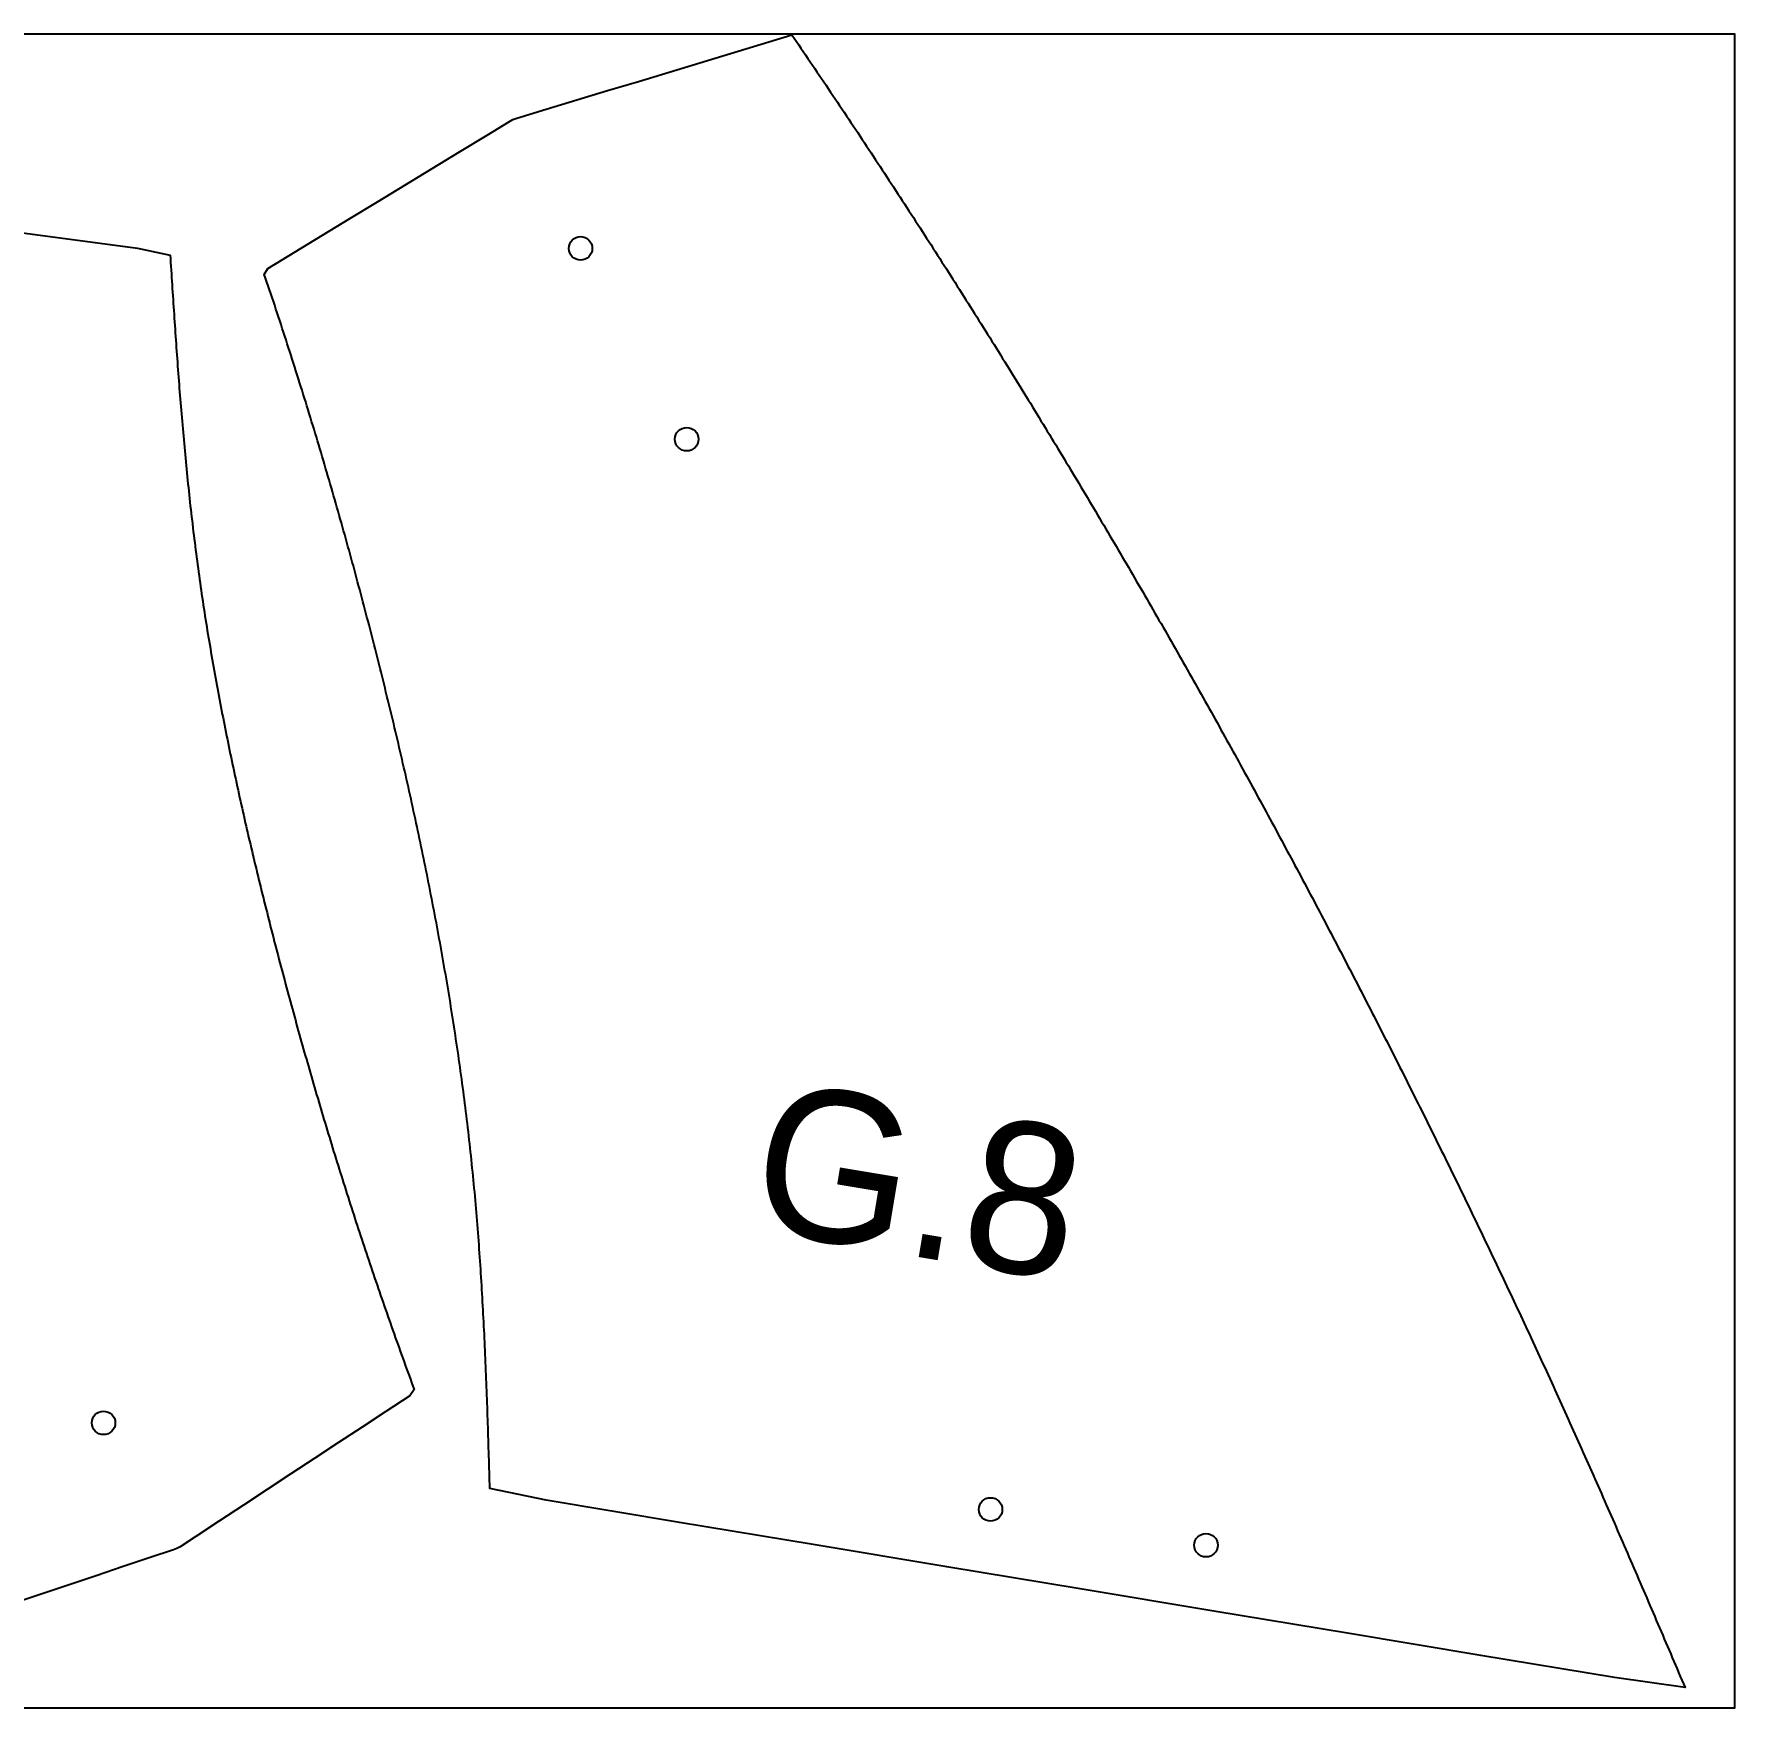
# Model space of a CAD drawing. Extents: x 2 to 322, y 1 to 49.
# Drawn here: x 49.27 to 96, y 2.31 to 48.31 of the extents above; entities that cross this region are included whole.
import ezdxf

# ---------------------------------------------------------------- set-up
doc = ezdxf.new("R2010")
doc.units = 0
doc.layers.get('0').update_dxf_attribs({"linetype": 'CONTINUOUS'})
for name, color, linetype in [('ANNOTATION', 7, 'CONTINUOUS'), ('CUT_SHEET', 1, 'CONTINUOUS'), ('DRILLING', 3, 'CONTINUOUS')]:
    doc.layers.add(name, color=color, linetype=linetype)
doc.styles.add('TW_CEN_MT', font='txt')

# ---------------------------------------------------------------- blocks, each defined once
blk = doc.blocks.new('*U17')
at = {"layer": 'ANNOTATION', "color": 7, "style": 'TW_CEN_MT'}
blk.add_text('G.8', height=4.1481, rotation=350.5773, dxfattribs=at).set_placement((68.819, 15.486))

msp = doc.modelspace()

# ---------------------------------------------------------------- linework, layer by layer
for points in [[(70.0888, 48.2841, 0), (70.1518, 48.1919, 0), (70.2147, 48.0996, 0), (70.2776, 48.0073, 0), (70.3404, 47.9149, 0), (70.4032, 47.8226, 0), (70.466, 47.7302, 0), (70.5287, 47.6377, 0), (70.5914, 47.5453, 0), (70.654, 47.4528, 0), (70.7166, 47.3603, 0), (70.7792, 47.2677, 0), (70.8417, 47.1752, 0), (70.9041, 47.0826, 0), (70.9666, 46.9899, 0), (71.0289, 46.8973, 0), (71.0913, 46.8046, 0), (71.1536, 46.7119, 0), (71.2158, 46.6191, 0), (71.278, 46.5264, 0), (71.3402, 46.4336, 0), (71.4023, 46.3407, 0), (71.4644, 46.2479, 0), (71.5265, 46.155, 0), (71.5885, 46.0621, 0), (71.6504, 45.9691, 0), (71.7123, 45.8762, 0), (71.7742, 45.7832, 0), (71.836, 45.6901, 0), (71.8978, 45.5971, 0), (71.9596, 45.504, 0), (72.0213, 45.4109, 0), (72.0829, 45.3177, 0), (72.1445, 45.2246, 0), (72.2061, 45.1314, 0), (72.2676, 45.0381, 0), (72.3291, 44.9449, 0), (72.3906, 44.8516, 0), (72.452, 44.7583, 0), (72.5133, 44.6649, 0), (72.5746, 44.5716, 0), (72.6359, 44.4782, 0), (72.6971, 44.3848, 0), (72.7583, 44.2913, 0), (72.8195, 44.1978, 0), (72.8806, 44.1043, 0), (72.9416, 44.0108, 0), (73.0026, 43.9172, 0), (73.0636, 43.8236, 0), (73.1245, 43.73, 0), (73.1854, 43.6364, 0), (73.2463, 43.5427, 0), (73.3071, 43.449, 0), (73.3678, 43.3552, 0), (73.4286, 43.2615, 0), (73.4892, 43.1677, 0), (73.5499, 43.0739, 0), (73.6105, 42.98, 0), (73.671, 42.8862, 0), (73.7315, 42.7923, 0), (73.792, 42.6983, 0), (73.8524, 42.6044, 0), (73.9127, 42.5104, 0), (73.9731, 42.4164, 0), (74.0334, 42.3224, 0), (74.0936, 42.2283, 0), (74.1538, 42.1342, 0), (74.214, 42.0401, 0), (74.2741, 41.9459, 0), (74.3342, 41.8517, 0), (74.3942, 41.7575, 0), (74.4542, 41.6633, 0), (74.5141, 41.5691, 0), (74.574, 41.4748, 0), (74.6339, 41.3805, 0), (74.6937, 41.2861, 0), (74.7534, 41.1918, 0), (74.8132, 41.0974, 0), (74.8729, 41.0029, 0), (74.9325, 40.9085, 0), (74.9921, 40.814, 0), (75.0516, 40.7195, 0), (75.1112, 40.625, 0), (75.1706, 40.5304, 0), (75.23, 40.4358, 0), (75.2894, 40.3412, 0), (75.3488, 40.2466, 0), (75.4081, 40.1519, 0), (75.4673, 40.0572, 0), (75.5265, 39.9625, 0), (75.5857, 39.8678, 0), (75.6448, 39.773, 0), (75.7039, 39.6782, 0), (75.7629, 39.5833, 0), (75.8219, 39.4885, 0), (75.8809, 39.3936, 0), (75.9398, 39.2987, 0), (75.9986, 39.2038, 0), (76.0574, 39.1088, 0), (76.1162, 39.0138, 0), (76.1749, 38.9188, 0), (76.2336, 38.8237, 0), (76.2923, 38.7287, 0), (76.3509, 38.6336, 0), (76.4094, 38.5384, 0), (76.4679, 38.4433, 0), (76.5264, 38.3481, 0), (76.5848, 38.2529, 0), (76.6432, 38.1577, 0), (76.7016, 38.0624, 0), (76.7598, 37.9671, 0), (76.8181, 37.8718, 0), (76.8763, 37.7765, 0), (76.9345, 37.6811, 0), (76.9926, 37.5857, 0), (77.0507, 37.4903, 0), (77.1087, 37.3949, 0), (77.1667, 37.2994, 0), (77.2246, 37.2039, 0), (77.2825, 37.1084, 0), (77.3404, 37.0128, 0), (77.3982, 36.9173, 0), (77.456, 36.8217, 0), (77.5137, 36.726, 0), (77.5714, 36.6304, 0), (77.629, 36.5347, 0), (77.6866, 36.439, 0), (77.7442, 36.3432, 0), (77.8017, 36.2475, 0), (77.8591, 36.1517, 0), (77.9166, 36.0559, 0), (77.9739, 35.9601, 0), (78.0313, 35.8642, 0), (78.0886, 35.7683, 0), (78.1458, 35.6724, 0), (78.203, 35.5764, 0), (78.2602, 35.4805, 0), (78.3173, 35.3845, 0), (78.3743, 35.2884, 0), (78.4314, 35.1924, 0), (78.4884, 35.0963, 0), (78.5453, 35.0002, 0), (78.6022, 34.9041, 0), (78.659, 34.808, 0), (78.7158, 34.7118, 0), (78.7726, 34.6156, 0), (78.8293, 34.5193, 0), (78.886, 34.4231, 0), (78.9426, 34.3268, 0), (78.9992, 34.2305, 0), (79.0557, 34.1342, 0), (79.1122, 34.0378, 0), (79.1687, 33.9414, 0), (79.2251, 33.845, 0), (79.2815, 33.7486, 0), (79.3378, 33.6521, 0), (79.3941, 33.5556, 0), (79.4503, 33.4591, 0), (79.5065, 33.3626, 0), (79.5626, 33.266, 0), (79.6187, 33.1694, 0), (79.6748, 33.0728, 0), (79.7308, 32.9762, 0), (79.7867, 32.8795, 0), (79.8427, 32.7828, 0), (79.8986, 32.6861, 0), (79.9544, 32.5894, 0), (80.0102, 32.4926, 0), (80.0659, 32.3958, 0), (80.1216, 32.299, 0), (80.1773, 32.2022, 0), (80.2329, 32.1053, 0), (80.2885, 32.0084, 0), (80.344, 31.9115, 0), (80.3995, 31.8146, 0), (80.4549, 31.7176, 0), (80.5103, 31.6206, 0), (80.5657, 31.5236, 0), (80.621, 31.4265, 0), (80.6762, 31.3295, 0), (80.7315, 31.2324, 0), (80.7866, 31.1353, 0), (80.8418, 31.0381, 0), (80.8969, 30.941, 0), (80.9519, 30.8438, 0), (81.0069, 30.7466, 0), (81.0619, 30.6493, 0), (81.1168, 30.5521, 0), (81.1717, 30.4548, 0), (81.2265, 30.3575, 0), (81.2813, 30.2601, 0), (81.336, 30.1628, 0), (81.3907, 30.0654, 0), (81.4454, 29.968, 0), (81.5, 29.8705, 0), (81.5545, 29.7731, 0), (81.6091, 29.6756, 0), (81.6635, 29.5781, 0), (81.718, 29.4806, 0), (81.7724, 29.383, 0), (81.8267, 29.2854, 0), (81.881, 29.1878, 0), (81.9353, 29.0902, 0), (81.9895, 28.9925, 0), (82.0437, 28.8949, 0), (82.0978, 28.7972, 0), (82.1519, 28.6994, 0), (82.206, 28.6017, 0), (82.26, 28.5039, 0), (82.314, 28.4061, 0), (82.3679, 28.3083, 0), (82.4217, 28.2105, 0), (82.4756, 28.1126, 0), (82.5294, 28.0147, 0), (82.5831, 27.9168, 0), (82.6368, 27.8189, 0), (82.6905, 27.7209, 0), (82.7441, 27.6229, 0), (82.7977, 27.5249, 0), (82.8512, 27.4269, 0), (82.9047, 27.3288, 0), (82.9582, 27.2307, 0), (83.0116, 27.1326, 0), (83.0649, 27.0345, 0), (83.1182, 26.9364, 0), (83.1715, 26.8382, 0), (83.2248, 26.74, 0), (83.278, 26.6418, 0), (83.3311, 26.5435, 0), (83.3842, 26.4453, 0), (83.4373, 26.347, 0), (83.4903, 26.2487, 0), (83.5433, 26.1503, 0), (83.5962, 26.052, 0), (83.6491, 25.9536, 0), (83.702, 25.8552, 0), (83.7548, 25.7568, 0), (83.8075, 25.6583, 0), (83.8603, 25.5599, 0), (83.9129, 25.4614, 0), (83.9656, 25.3629, 0), (84.0182, 25.2643, 0), (84.0707, 25.1658, 0), (84.1232, 25.0672, 0), (84.1757, 24.9686, 0), (84.2281, 24.8699, 0), (84.2805, 24.7713, 0), (84.3329, 24.6726, 0), (84.3852, 24.5739, 0), (84.4374, 24.4752, 0), (84.4897, 24.3765, 0), (84.5418, 24.2777, 0), (84.594, 24.1789, 0), (84.6461, 24.0801, 0), (84.6981, 23.9813, 0), (84.7501, 23.8824, 0), (84.8021, 23.7836, 0), (84.854, 23.6847, 0), (84.9059, 23.5857, 0), (84.9577, 23.4868, 0), (85.0095, 23.3878, 0), (85.0613, 23.2889, 0), (85.113, 23.1898, 0), (85.1647, 23.0908, 0), (85.2163, 22.9918, 0), (85.2679, 22.8927, 0), (85.3194, 22.7936, 0), (85.3709, 22.6945, 0), (85.4224, 22.5953, 0), (85.4738, 22.4962, 0), (85.5252, 22.397, 0), (85.5765, 22.2978, 0), (85.6278, 22.1986, 0), (85.6791, 22.0993, 0), (85.7303, 22.0001, 0), (85.7815, 21.9008, 0), (85.8326, 21.8015, 0), (85.8837, 21.7021, 0), (85.9347, 21.6028, 0), (85.9858, 21.5034, 0), (86.0367, 21.404, 0), (86.0876, 21.3046, 0), (86.1385, 21.2052, 0), (86.1894, 21.1057, 0), (86.2402, 21.0062, 0), (86.2909, 20.9067, 0), (86.3416, 20.8072, 0), (86.3923, 20.7077, 0), (86.4429, 20.6081, 0), (86.4935, 20.5085, 0), (86.5441, 20.4089, 0), (86.5946, 20.3093, 0), (86.6451, 20.2096, 0), (86.6955, 20.1099, 0), (86.7459, 20.0103, 0), (86.7962, 19.9105, 0), (86.8465, 19.8108, 0), (86.8968, 19.7111, 0), (86.947, 19.6113, 0), (86.9972, 19.5115, 0), (87.0473, 19.4117, 0), (87.0974, 19.3118, 0), (87.1475, 19.212, 0), (87.1975, 19.1121, 0), (87.2475, 19.0122, 0), (87.2974, 18.9123, 0), (87.3473, 18.8123, 0), (87.3971, 18.7124, 0), (87.4469, 18.6124, 0), (87.4967, 18.5124, 0), (87.5464, 18.4124, 0), (87.5961, 18.3123, 0), (87.6457, 18.2122, 0), (87.6953, 18.1122, 0), (87.7448, 18.012, 0), (87.7943, 17.9119, 0), (87.8438, 17.8118, 0), (87.8932, 17.7116, 0), (87.9426, 17.6114, 0), (87.9919, 17.5112, 0), (88.0412, 17.4109, 0), (88.0904, 17.3107, 0), (88.1396, 17.2104, 0), (88.1888, 17.1101, 0), (88.2379, 17.0098, 0), (88.287, 16.9094, 0), (88.336, 16.8091, 0), (88.385, 16.7087, 0), (88.4339, 16.6083, 0), (88.4828, 16.5078, 0), (88.5317, 16.4074, 0), (88.5805, 16.3069, 0), (88.6292, 16.2064, 0), (88.6779, 16.1059, 0), (88.7266, 16.0054, 0), (88.7752, 15.9048, 0), (88.8238, 15.8042, 0), (88.8723, 15.7036, 0), (88.9208, 15.603, 0), (88.9693, 15.5024, 0), (89.0177, 15.4017, 0), (89.066, 15.301, 0), (89.1143, 15.2003, 0), (89.1626, 15.0996, 0), (89.2108, 14.9988, 0), (89.259, 14.8981, 0), (89.3071, 14.7973, 0), (89.3552, 14.6965, 0), (89.4032, 14.5956, 0), (89.4512, 14.4948, 0), (89.4991, 14.3939, 0), (89.547, 14.293, 0), (89.5949, 14.1921, 0), (89.6427, 14.0911, 0), (89.6904, 13.9901, 0), (89.7381, 13.8891, 0), (89.7858, 13.7881, 0), (89.8334, 13.6871, 0), (89.881, 13.5861, 0), (89.9285, 13.485, 0), (89.976, 13.3839, 0), (90.0234, 13.2828, 0), (90.0708, 13.1816, 0), (90.1181, 13.0805, 0), (90.1654, 12.9793, 0), (90.2126, 12.8781, 0), (90.2598, 12.7768, 0), (90.307, 12.6756, 0), (90.3541, 12.5743, 0), (90.4011, 12.473, 0), (90.4481, 12.3717, 0), (90.4951, 12.2704, 0), (90.542, 12.169, 0), (90.5888, 12.0676, 0), (90.6356, 11.9662, 0), (90.6824, 11.8648, 0), (90.7291, 11.7633, 0), (90.7758, 11.6619, 0), (90.8224, 11.5604, 0), (90.869, 11.4589, 0), (90.9155, 11.3573, 0), (90.9619, 11.2558, 0), (91.0084, 11.1542, 0), (91.0547, 11.0526, 0), (91.101, 10.951, 0), (91.1473, 10.8493, 0), (91.1935, 10.7477, 0), (91.2397, 10.646, 0), (91.2858, 10.5442, 0), (91.3319, 10.4425, 0), (91.3779, 10.3408, 0), (91.4239, 10.239, 0), (91.4698, 10.1372, 0), (91.5157, 10.0354, 0), (91.5615, 9.93351, 0), (91.6073, 9.83164, 0), (91.653, 9.72975, 0), (91.6987, 9.62783, 0), (91.7443, 9.5259, 0), (91.7899, 9.42394, 0), (91.8354, 9.32196, 0), (91.8809, 9.21996, 0), (91.9263, 9.11794, 0), (91.9717, 9.01589, 0), (92.017, 8.91382, 0), (92.0623, 8.81173, 0), (92.1075, 8.70963, 0), (92.1527, 8.6075, 0), (92.1978, 8.50535, 0), (92.2429, 8.40318, 0), (92.288, 8.30099, 0), (92.333, 8.19878, 0), (92.3779, 8.09656, 0), (92.4229, 7.99431, 0), (92.4678, 7.89205, 0), (92.5126, 7.78977, 0), (92.5574, 7.68747, 0), (92.6022, 7.58515, 0), (92.6469, 7.48282, 0), (92.6916, 7.38047, 0), (92.7362, 7.27811, 0), (92.7808, 7.17573, 0), (92.8254, 7.07333, 0), (92.87, 6.97092, 0), (92.9145, 6.86849, 0), (92.9589, 6.76605, 0), (93.0034, 6.66359, 0), (93.0478, 6.56112, 0), (93.0922, 6.45864, 0), (93.1365, 6.35614, 0), (93.1808, 6.25364, 0), (93.2251, 6.15111, 0), (93.2694, 6.04858, 0), (93.3136, 5.94603, 0), (93.3579, 5.84347, 0), (93.402, 5.7409, 0), (93.4462, 5.63832, 0), (93.4903, 5.53573, 0), (93.5345, 5.43313, 0), (93.5785, 5.33052, 0), (93.6226, 5.22789, 0), (93.6667, 5.12526, 0), (93.7107, 5.02262, 0), (93.7547, 4.91997, 0), (93.7987, 4.81732, 0), (93.8426, 4.71465, 0), (93.8866, 4.61197, 0), (93.9305, 4.50929, 0), (93.9744, 4.4066, 0), (94.0183, 4.30391, 0), (94.0622, 4.20121, 0), (94.1061, 4.0985, 0), (94.15, 3.99578, 0), (94.1938, 3.89306, 0), (94.2376, 3.79034, 0), (94.2814, 3.68761, 0), (94.3253, 3.58487, 0), (94.3691, 3.48213, 0), (94.4129, 3.37939, 0), (94.4566, 3.27664, 0), (94.5004, 3.17389, 0), (94.5442, 3.07114, 0), (94.5879, 2.96838, 0), (94.6317, 2.86562, 0), (92.6932, 3.14281, 0), (89.0234, 3.75183, 0), (85.3536, 4.36086, 0), (81.6838, 4.96988, 0), (78.014, 5.5789, 0), (74.3442, 6.18793, 0), (70.6745, 6.79695, 0), (67.0047, 7.40597, 0), (63.3349, 8.015, 0), (61.7907, 8.33574, 0), (61.7876, 8.44749, 0), (61.7844, 8.55923, 0), (61.7811, 8.67098, 0), (61.7779, 8.78273, 0), (61.7746, 8.89447, 0), (61.7714, 9.00621, 0), (61.768, 9.11795, 0), (61.7647, 9.22968, 0), (61.7613, 9.34142, 0), (61.7579, 9.45315, 0), (61.7545, 9.56487, 0), (61.751, 9.6766, 0), (61.7475, 9.78832, 0), (61.7439, 9.90003, 0), (61.7403, 10.0117, 0), (61.7366, 10.1235, 0), (61.7329, 10.2352, 0), (61.7292, 10.3469, 0), (61.7253, 10.4585, 0), (61.7215, 10.5702, 0), (61.7175, 10.6819, 0), (61.7135, 10.7936, 0), (61.7095, 10.9053, 0), (61.7053, 11.0169, 0), (61.7011, 11.1286, 0), (61.6969, 11.2403, 0), (61.6925, 11.3519, 0), (61.6881, 11.4635, 0), (61.6836, 11.5752, 0), (61.6791, 11.6868, 0), (61.6744, 11.7984, 0), (61.6697, 11.91, 0), (61.6648, 12.0216, 0), (61.6599, 12.1332, 0), (61.6549, 12.2448, 0), (61.6498, 12.3564, 0), (61.6446, 12.468, 0), (61.6393, 12.5795, 0), (61.6339, 12.6911, 0), (61.6284, 12.8026, 0), (61.6228, 12.9142, 0), (61.6171, 13.0257, 0), (61.6113, 13.1372, 0), (61.6053, 13.2487, 0), (61.5993, 13.3602, 0), (61.5931, 13.4717, 0), (61.5868, 13.5832, 0), (61.5804, 13.6946, 0), (61.5739, 13.8061, 0), (61.5672, 13.9175, 0), (61.5604, 14.029, 0), (61.5535, 14.1404, 0), (61.5465, 14.2518, 0), (61.5393, 14.3632, 0), (61.5319, 14.4746, 0), (61.5245, 14.586, 0), (61.5169, 14.6973, 0), (61.5091, 14.8087, 0), (61.5012, 14.92, 0), (61.4932, 15.0313, 0), (61.485, 15.1426, 0), (61.4766, 15.2539, 0), (61.4681, 15.3652, 0), (61.4595, 15.4765, 0), (61.4506, 15.5877, 0), (61.4416, 15.6989, 0), (61.4325, 15.8102, 0), (61.4232, 15.9214, 0), (61.4137, 16.0326, 0), (61.404, 16.1437, 0), (61.3942, 16.2549, 0), (61.3841, 16.3661, 0), (61.3739, 16.4772, 0), (61.3636, 16.5883, 0), (61.353, 16.6994, 0), (61.3423, 16.8105, 0), (61.3314, 16.9215, 0), (61.3203, 17.0326, 0), (61.309, 17.1436, 0), (61.2976, 17.2546, 0), (61.286, 17.3656, 0), (61.2742, 17.4766, 0), (61.2622, 17.5876, 0), (61.2501, 17.6986, 0), (61.2378, 17.8095, 0), (61.2253, 17.9204, 0), (61.2127, 18.0313, 0), (61.1999, 18.1422, 0), (61.1869, 18.2531, 0), (61.1737, 18.3639, 0), (61.1604, 18.4747, 0), (61.1469, 18.5856, 0), (61.1333, 18.6964, 0), (61.1195, 18.8071, 0), (61.1055, 18.9179, 0), (61.0914, 19.0287, 0), (61.0771, 19.1394, 0), (61.0626, 19.2501, 0), (61.048, 19.3608, 0), (61.0332, 19.4715, 0), (61.0183, 19.5821, 0), (61.0032, 19.6928, 0), (60.9879, 19.8034, 0), (60.9725, 19.914, 0), (60.957, 20.0246, 0), (60.9412, 20.1352, 0), (60.9254, 20.2457, 0), (60.9093, 20.3563, 0), (60.8932, 20.4668, 0), (60.8768, 20.5773, 0), (60.8603, 20.6878, 0), (60.8437, 20.7982, 0), (60.8269, 20.9087, 0), (60.81, 21.0191, 0), (60.7929, 21.1295, 0), (60.7757, 21.2399, 0), (60.7583, 21.3503, 0), (60.7408, 21.4606, 0), (60.7231, 21.571, 0), (60.7053, 21.6813, 0), (60.6874, 21.7916, 0), (60.6693, 21.9018, 0), (60.6511, 22.0121, 0), (60.6327, 22.1223, 0), (60.6142, 22.2326, 0), (60.5955, 22.3428, 0), (60.5767, 22.4529, 0), (60.5578, 22.5631, 0), (60.5387, 22.6733, 0), (60.5195, 22.7834, 0), (60.5002, 22.8935, 0), (60.4807, 23.0036, 0), (60.4611, 23.1136, 0), (60.4414, 23.2237, 0), (60.4215, 23.3337, 0), (60.4015, 23.4437, 0), (60.3814, 23.5537, 0), (60.3611, 23.6637, 0), (60.3407, 23.7736, 0), (60.3202, 23.8835, 0), (60.2995, 23.9935, 0), (60.2788, 24.1033, 0), (60.2579, 24.2132, 0), (60.2368, 24.3231, 0), (60.2157, 24.4329, 0), (60.1944, 24.5427, 0), (60.173, 24.6525, 0), (60.1515, 24.7622, 0), (60.1298, 24.872, 0), (60.1081, 24.9817, 0), (60.0862, 25.0914, 0), (60.0642, 25.2011, 0), (60.0421, 25.3108, 0), (60.0198, 25.4204, 0), (59.9975, 25.53, 0), (59.975, 25.6396, 0), (59.9524, 25.7492, 0), (59.9297, 25.8588, 0), (59.9069, 25.9683, 0), (59.884, 26.0778, 0), (59.861, 26.1873, 0), (59.8378, 26.2968, 0), (59.8146, 26.4062, 0), (59.7912, 26.5157, 0), (59.7677, 26.6251, 0), (59.7441, 26.7345, 0), (59.7204, 26.8438, 0), (59.6966, 26.9532, 0), (59.6727, 27.0625, 0), (59.6487, 27.1718, 0), (59.6246, 27.2811, 0), (59.6004, 27.3903, 0), (59.5761, 27.4996, 0), (59.5517, 27.6088, 0), (59.5271, 27.718, 0), (59.5025, 27.8271, 0), (59.4778, 27.9363, 0), (59.453, 28.0454, 0), (59.4281, 28.1545, 0), (59.403, 28.2636, 0), (59.3779, 28.3726, 0), (59.3527, 28.4817, 0), (59.3274, 28.5907, 0), (59.302, 28.6997, 0), (59.2765, 28.8086, 0), (59.251, 28.9176, 0), (59.2253, 29.0265, 0), (59.1995, 29.1354, 0), (59.1737, 29.2443, 0), (59.1477, 29.3531, 0), (59.1217, 29.462, 0), (59.0956, 29.5708, 0), (59.0694, 29.6795, 0), (59.0431, 29.7883, 0), (59.0167, 29.897, 0), (58.9902, 30.0058, 0), (58.9637, 30.1144, 0), (58.937, 30.2231, 0), (58.9103, 30.3318, 0), (58.8835, 30.4404, 0), (58.8566, 30.549, 0), (58.8297, 30.6575, 0), (58.8026, 30.7661, 0), (58.7755, 30.8746, 0), (58.7483, 30.9831, 0), (58.7209, 31.0916, 0), (58.6935, 31.2, 0), (58.6661, 31.3085, 0), (58.6385, 31.4169, 0), (58.6109, 31.5252, 0), (58.5831, 31.6336, 0), (58.5553, 31.7419, 0), (58.5274, 31.8502, 0), (58.4994, 31.9585, 0), (58.4713, 32.0668, 0), (58.4432, 32.175, 0), (58.4149, 32.2832, 0), (58.3866, 32.3914, 0), (58.3582, 32.4996, 0), (58.3297, 32.6077, 0), (58.3011, 32.7158, 0), (58.2725, 32.8239, 0), (58.2437, 32.9319, 0), (58.2149, 33.04, 0), (58.1859, 33.148, 0), (58.1569, 33.256, 0), (58.1278, 33.3639, 0), (58.0987, 33.4719, 0), (58.0694, 33.5798, 0), (58.0401, 33.6876, 0), (58.0106, 33.7955, 0), (57.9811, 33.9033, 0), (57.9515, 34.0111, 0), (57.9218, 34.1189, 0), (57.892, 34.2267, 0), (57.8622, 34.3344, 0), (57.8322, 34.4421, 0), (57.8022, 34.5498, 0), (57.7721, 34.6574, 0), (57.7419, 34.7651, 0), (57.7116, 34.8726, 0), (57.6812, 34.9802, 0), (57.6507, 35.0878, 0), (57.6202, 35.1953, 0), (57.5896, 35.3028, 0), (57.5588, 35.4102, 0), (57.528, 35.5177, 0), (57.4972, 35.6251, 0), (57.4662, 35.7325, 0), (57.4351, 35.8398, 0), (57.404, 35.9472, 0), (57.3727, 36.0545, 0), (57.3414, 36.1618, 0), (57.31, 36.269, 0), (57.2785, 36.3762, 0), (57.2469, 36.4834, 0), (57.2153, 36.5906, 0), (57.1835, 36.6978, 0), (57.1517, 36.8049, 0), (57.1198, 36.912, 0), (57.0878, 37.019, 0), (57.0557, 37.1261, 0), (57.0235, 37.2331, 0), (56.9912, 37.34, 0), (56.9589, 37.447, 0), (56.9264, 37.5539, 0), (56.8939, 37.6608, 0), (56.8613, 37.7677, 0), (56.8286, 37.8745, 0), (56.7958, 37.9813, 0), (56.763, 38.0881, 0), (56.73, 38.1949, 0), (56.697, 38.3016, 0), (56.6638, 38.4083, 0), (56.6306, 38.515, 0), (56.5973, 38.6216, 0), (56.5639, 38.7283, 0), (56.5304, 38.8348, 0), (56.4969, 38.9414, 0), (56.4632, 39.0479, 0), (56.4295, 39.1544, 0), (56.3957, 39.2609, 0), (56.3618, 39.3674, 0), (56.3278, 39.4738, 0), (56.2937, 39.5802, 0), (56.2595, 39.6865, 0), (56.2253, 39.7928, 0), (56.1909, 39.8991, 0), (56.1565, 40.0054, 0), (56.122, 40.1117, 0), (56.0874, 40.2179, 0), (56.0527, 40.3241, 0), (56.0179, 40.4302, 0), (55.983, 40.5363, 0), (55.9481, 40.6424, 0), (55.9131, 40.7485, 0), (55.8779, 40.8545, 0), (55.8427, 40.9605, 0), (55.8074, 41.0665, 0), (55.772, 41.1725, 0), (55.7366, 41.2784, 0), (55.701, 41.3843, 0), (55.6654, 41.4901, 0), (55.6296, 41.596, 0), (55.5938, 41.7018, 0), (55.6882, 41.8657, 0), (56.4413, 42.3238, 0), (57.1943, 42.7818, 0), (57.9474, 43.2399, 0), (58.7004, 43.6979, 0), (59.4535, 44.156, 0), (60.2065, 44.614, 0), (60.9595, 45.0721, 0), (61.7126, 45.5301, 0), (62.3269, 45.9035, 0), (62.4266, 45.9537, 0), (62.5313, 45.9926, 0), (63.3409, 46.2381, 0), (64.1844, 46.4938, 0), (65.0279, 46.7496, 0), (65.8714, 47.0054, 0), (66.7148, 47.2611, 0), (67.5583, 47.5169, 0), (68.4018, 47.7726, 0), (69.2453, 48.0284, 0), (70.0888, 48.2841, 0)], [(48.882, 42.8501, 0), (52.1097, 42.4194, 0), (53.0069, 42.2268, 0), (53.0133, 42.1253, 0), (53.0197, 42.0238, 0), (53.0261, 41.9223, 0), (53.0326, 41.8208, 0), (53.039, 41.7193, 0), (53.0455, 41.6177, 0), (53.052, 41.5162, 0), (53.0586, 41.4147, 0), (53.0651, 41.3132, 0), (53.0717, 41.2117, 0), (53.0783, 41.1103, 0), (53.0849, 41.0088, 0), (53.0916, 40.9073, 0), (53.0983, 40.8058, 0), (53.1051, 40.7043, 0), (53.1118, 40.6028, 0), (53.1187, 40.5014, 0), (53.1255, 40.3999, 0), (53.1324, 40.2985, 0), (53.1394, 40.197, 0), (53.1464, 40.0956, 0), (53.1534, 39.9941, 0), (53.1605, 39.8927, 0), (53.1677, 39.7913, 0), (53.1749, 39.6899, 0), (53.1821, 39.5884, 0), (53.1894, 39.487, 0), (53.1968, 39.3856, 0), (53.2043, 39.2843, 0), (53.2117, 39.1829, 0), (53.2193, 39.0815, 0), (53.2269, 38.9801, 0), (53.2346, 38.8788, 0), (53.2424, 38.7774, 0), (53.2502, 38.6761, 0), (53.2581, 38.5748, 0), (53.2661, 38.4734, 0), (53.2742, 38.3721, 0), (53.2823, 38.2708, 0), (53.2905, 38.1695, 0), (53.2988, 38.0683, 0), (53.3072, 37.967, 0), (53.3157, 37.8657, 0), (53.3242, 37.7645, 0), (53.3329, 37.6633, 0), (53.3416, 37.562, 0), (53.3505, 37.4608, 0), (53.3594, 37.3596, 0), (53.3684, 37.2584, 0), (53.3775, 37.1572, 0), (53.3867, 37.0561, 0), (53.3961, 36.9549, 0), (53.4055, 36.8538, 0), (53.415, 36.7527, 0), (53.4246, 36.6516, 0), (53.4344, 36.5505, 0), (53.4442, 36.4494, 0), (53.4542, 36.3483, 0), (53.4643, 36.2472, 0), (53.4745, 36.1462, 0), (53.4848, 36.0452, 0), (53.4952, 35.9442, 0), (53.5057, 35.8432, 0), (53.5164, 35.7422, 0), (53.5272, 35.6412, 0), (53.5381, 35.5403, 0), (53.5492, 35.4393, 0), (53.5603, 35.3384, 0), (53.5717, 35.2375, 0), (53.5831, 35.1366, 0), (53.5947, 35.0358, 0), (53.6064, 34.9349, 0), (53.6182, 34.8341, 0), (53.6302, 34.7333, 0), (53.6424, 34.6325, 0), (53.6546, 34.5317, 0), (53.6671, 34.4309, 0), (53.6796, 34.3302, 0), (53.6923, 34.2295, 0), (53.7052, 34.1288, 0), (53.7182, 34.0281, 0), (53.7314, 33.9274, 0), (53.7447, 33.8268, 0), (53.7582, 33.7262, 0), (53.7719, 33.6255, 0), (53.7857, 33.525, 0), (53.7996, 33.4244, 0), (53.8138, 33.3239, 0), (53.828, 33.2233, 0), (53.8425, 33.1228, 0), (53.8571, 33.0223, 0), (53.8718, 32.9219, 0), (53.8867, 32.8214, 0), (53.9017, 32.721, 0), (53.9169, 32.6206, 0), (53.9323, 32.5202, 0), (53.9478, 32.4199, 0), (53.9634, 32.3195, 0), (53.9792, 32.2192, 0), (53.9952, 32.1189, 0), (54.0112, 32.0186, 0), (54.0275, 31.9183, 0), (54.0438, 31.8181, 0), (54.0604, 31.7179, 0), (54.077, 31.6177, 0), (54.0938, 31.5175, 0), (54.1108, 31.4173, 0), (54.1278, 31.3172, 0), (54.145, 31.2171, 0), (54.1624, 31.117, 0), (54.1799, 31.0169, 0), (54.1975, 30.9168, 0), (54.2153, 30.8168, 0), (54.2332, 30.7168, 0), (54.2512, 30.6168, 0), (54.2694, 30.5168, 0), (54.2877, 30.4169, 0), (54.3061, 30.3169, 0), (54.3247, 30.217, 0), (54.3433, 30.1171, 0), (54.3621, 30.0172, 0), (54.3811, 29.9174, 0), (54.4002, 29.8175, 0), (54.4193, 29.7177, 0), (54.4387, 29.6179, 0), (54.4581, 29.5182, 0), (54.4777, 29.4184, 0), (54.4973, 29.3187, 0), (54.5172, 29.219, 0), (54.5371, 29.1193, 0), (54.5571, 29.0196, 0), (54.5773, 28.92, 0), (54.5976, 28.8203, 0), (54.618, 28.7207, 0), (54.6385, 28.6211, 0), (54.6591, 28.5216, 0), (54.6799, 28.422, 0), (54.7007, 28.3225, 0), (54.7217, 28.223, 0), (54.7428, 28.1235, 0), (54.7639, 28.0241, 0), (54.7852, 27.9246, 0), (54.8067, 27.8252, 0), (54.8282, 27.7258, 0), (54.8498, 27.6264, 0), (54.8715, 27.527, 0), (54.8934, 27.4277, 0), (54.9153, 27.3284, 0), (54.9373, 27.2291, 0), (54.9595, 27.1298, 0), (54.9817, 27.0306, 0), (55.0041, 26.9313, 0), (55.0265, 26.8321, 0), (55.0491, 26.7329, 0), (55.0717, 26.6337, 0), (55.0945, 26.5346, 0), (55.1173, 26.4355, 0), (55.1402, 26.3363, 0), (55.1633, 26.2373, 0), (55.1864, 26.1382, 0), (55.2096, 26.0391, 0), (55.2329, 25.9401, 0), (55.2563, 25.8411, 0), (55.2798, 25.7421, 0), (55.3034, 25.6432, 0), (55.3271, 25.5442, 0), (55.3508, 25.4453, 0), (55.3747, 25.3464, 0), (55.3986, 25.2475, 0), (55.4226, 25.1486, 0), (55.4467, 25.0498, 0), (55.4709, 24.951, 0), (55.4951, 24.8522, 0), (55.5195, 24.7534, 0), (55.5439, 24.6547, 0), (55.5684, 24.5559, 0), (55.593, 24.4572, 0), (55.6177, 24.3585, 0), (55.6424, 24.2599, 0), (55.6672, 24.1612, 0), (55.6921, 24.0626, 0), (55.7171, 23.964, 0), (55.7421, 23.8654, 0), (55.7672, 23.7668, 0), (55.7924, 23.6683, 0), (55.8177, 23.5697, 0), (55.843, 23.4712, 0), (55.8684, 23.3728, 0), (55.8939, 23.2743, 0), (55.9194, 23.1759, 0), (55.9451, 23.0774, 0), (55.9708, 22.9791, 0), (55.9965, 22.8807, 0), (56.0224, 22.7823, 0), (56.0483, 22.684, 0), (56.0743, 22.5857, 0), (56.1004, 22.4874, 0), (56.1265, 22.3891, 0), (56.1527, 22.2909, 0), (56.179, 22.1927, 0), (56.2053, 22.0945, 0), (56.2318, 21.9963, 0), (56.2583, 21.8981, 0), (56.2849, 21.8, 0), (56.3115, 21.7019, 0), (56.3383, 21.6038, 0), (56.3651, 21.5057, 0), (56.3919, 21.4077, 0), (56.4189, 21.3097, 0), (56.4459, 21.2117, 0), (56.473, 21.1137, 0), (56.5002, 21.0157, 0), (56.5274, 20.9178, 0), (56.5548, 20.8199, 0), (56.5822, 20.722, 0), (56.6096, 20.6242, 0), (56.6372, 20.5263, 0), (56.6648, 20.4285, 0), (56.6925, 20.3307, 0), (56.7203, 20.2329, 0), (56.7482, 20.1352, 0), (56.7761, 20.0375, 0), (56.8041, 19.9398, 0), (56.8322, 19.8421, 0), (56.8603, 19.7444, 0), (56.8885, 19.6468, 0), (56.9168, 19.5492, 0), (56.9452, 19.4516, 0), (56.9737, 19.354, 0), (57.0022, 19.2565, 0), (57.0308, 19.159, 0), (57.0595, 19.0615, 0), (57.0883, 18.964, 0), (57.1171, 18.8666, 0), (57.146, 18.7692, 0), (57.175, 18.6718, 0), (57.2041, 18.5744, 0), (57.2332, 18.4771, 0), (57.2624, 18.3797, 0), (57.2917, 18.2824, 0), (57.3211, 18.1852, 0), (57.3505, 18.0879, 0), (57.3801, 17.9907, 0), (57.4097, 17.8935, 0), (57.4394, 17.7963, 0), (57.4691, 17.6992, 0), (57.4989, 17.602, 0), (57.5289, 17.5049, 0), (57.5588, 17.4079, 0), (57.5889, 17.3108, 0), (57.6191, 17.2138, 0), (57.6493, 17.1168, 0), (57.6796, 17.0198, 0), (57.7099, 16.9228, 0), (57.7404, 16.8259, 0), (57.7709, 16.729, 0), (57.8015, 16.6321, 0), (57.8322, 16.5353, 0), (57.863, 16.4384, 0), (57.8938, 16.3416, 0), (57.9248, 16.2449, 0), (57.9558, 16.1481, 0), (57.9868, 16.0514, 0), (58.018, 15.9547, 0), (58.0492, 15.858, 0), (58.0805, 15.7613, 0), (58.1119, 15.6647, 0), (58.1434, 15.5681, 0), (58.1749, 15.4715, 0), (58.2066, 15.375, 0), (58.2383, 15.2785, 0), (58.2701, 15.182, 0), (58.3019, 15.0855, 0), (58.3339, 14.9891, 0), (58.3659, 14.8926, 0), (58.398, 14.7963, 0), (58.4302, 14.6999, 0), (58.4624, 14.6035, 0), (58.4948, 14.5072, 0), (58.5272, 14.4109, 0), (58.5597, 14.3147, 0), (58.5923, 14.2185, 0), (58.6249, 14.1222, 0), (58.6577, 14.0261, 0), (58.6905, 13.9299, 0), (58.7234, 13.8338, 0), (58.7563, 13.7377, 0), (58.7894, 13.6416, 0), (58.8225, 13.5456, 0), (58.8558, 13.4495, 0), (58.8891, 13.3535, 0), (58.9224, 13.2576, 0), (58.9559, 13.1616, 0), (58.9894, 13.0657, 0), (59.023, 12.9698, 0), (59.0567, 12.874, 0), (59.0905, 12.7781, 0), (59.1244, 12.6823, 0), (59.1583, 12.5866, 0), (59.1923, 12.4908, 0), (59.2264, 12.3951, 0), (59.2606, 12.2994, 0), (59.2949, 12.2037, 0), (59.3292, 12.1081, 0), (59.3636, 12.0125, 0), (59.3981, 11.9169, 0), (59.4327, 11.8213, 0), (59.4673, 11.7258, 0), (59.502, 11.6303, 0), (59.5369, 11.5348, 0), (59.5717, 11.4394, 0), (59.6067, 11.344, 0), (59.6417, 11.2486, 0), (59.6769, 11.1532, 0), (59.7121, 11.0579, 0), (59.589, 10.8858, 0), (58.936, 10.4565, 0), (58.283, 10.0272, 0), (57.6299, 9.59796, 0), (56.9769, 9.16869, 0), (56.3239, 8.73942, 0), (55.6709, 8.31015, 0), (55.0178, 7.88088, 0), (54.3648, 7.45161, 0), (53.7118, 7.02234, 0), (53.2785, 6.73846, 0), (53.1889, 6.6905, 0), (53.0949, 6.65191, 0), (52.4555, 6.43776, 0), (51.7144, 6.18973, 0), (50.9733, 5.94171, 0), (50.2322, 5.69368, 0), (49.4911, 5.44566, 0), (48.75, 5.19763, 0)]]:
    msp.add_polyline3d(points)
at = {"layer": 'CUT_SHEET'}
msp.add_lwpolyline([(2.00472, 48.30612), (2.00472, 2.30612), (96.00472, 2.30612), (96.00472, 48.30612)], close=True, dxfattribs=at)
at = {"layer": 'DRILLING'}
for centre in [(64.28417, 42.41514), (67.19987, 37.17122), (51.17587, 10.14114), (75.54932, 7.76187), (81.46837, 6.77957)]:
    msp.add_circle(centre, 0.3225, dxfattribs=at)

# ---------------------------------------------------------------- block references
msp.add_blockref('*U17', (0, 0))

doc.saveas('drawing.dxf')
